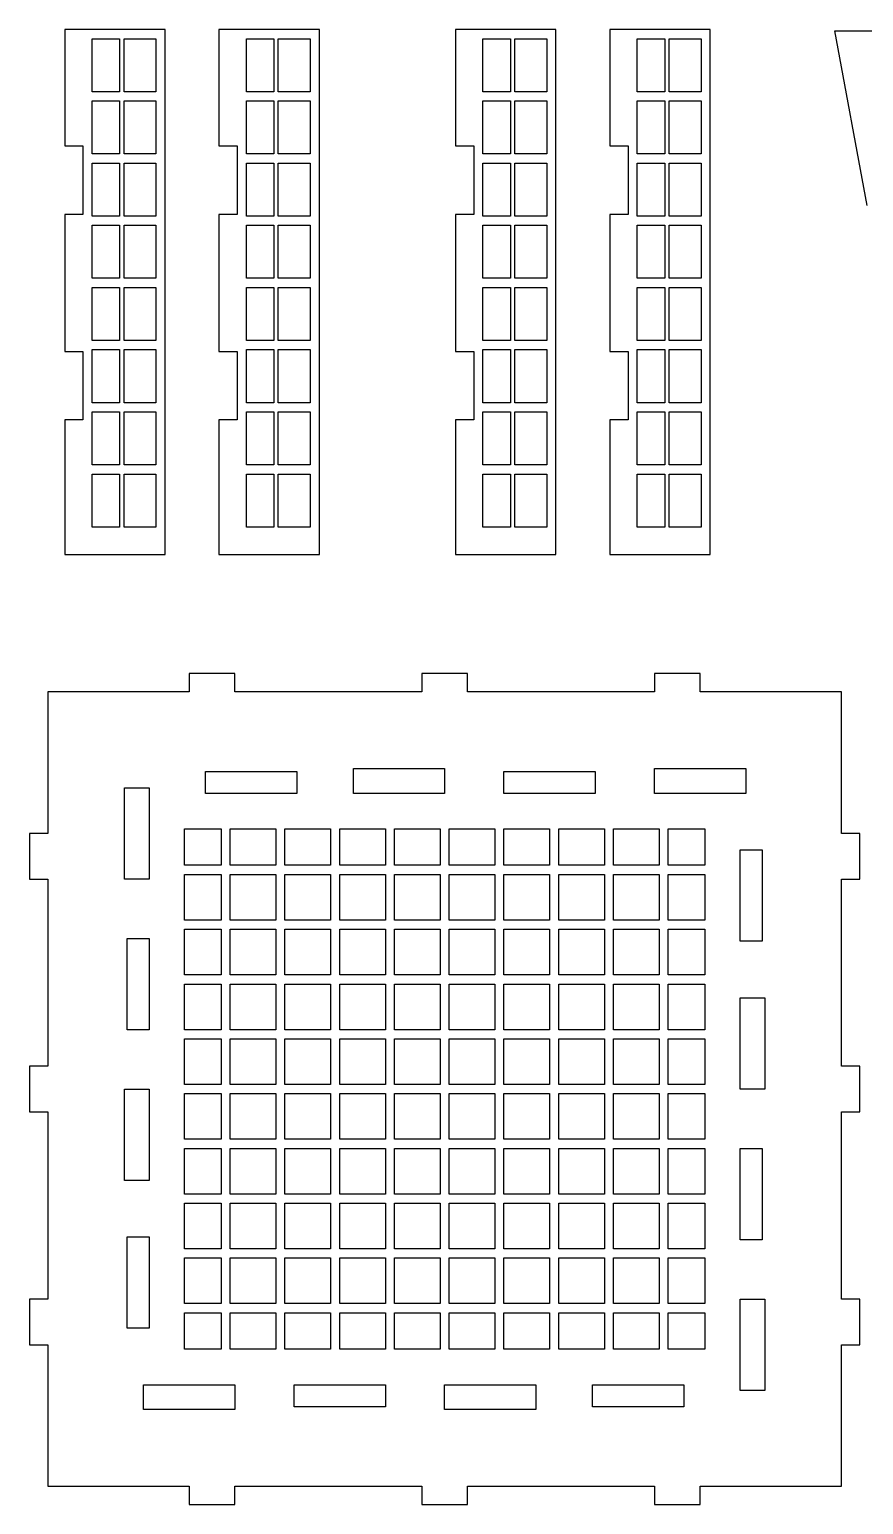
# Model space of a CAD drawing. Extents: x -20.3 to 20.3, y -19.2 to 19.2.
# Drawn here: x -20.29 to -10.16, y -19.24 to -1.33 of the extents above; entities that cross this region are included whole.
import ezdxf

# ---------------------------------------------------------------- set-up
doc = ezdxf.new("R2010")
doc.units = 0
doc.header["$MEASUREMENT"] = 0
doc.layers.get('0').update_dxf_attribs({"linetype": 'CONTINUOUS'})

msp = doc.modelspace()

# ---------------------------------------------------------------- linework, layer by layer
for p, q in [((-18.642, -1.333), (-19.862, -1.333)), ((-19.862, -1.333), (-19.862, -2.746)), ((-18.642, -7.708), (-18.642, -1.333)), ((-16.767, -1.333), (-17.987, -1.333)), ((-17.987, -1.333), (-17.987, -2.746)), ((-16.767, -7.708), (-16.767, -1.333)), ((-13.892, -1.333), (-15.112, -1.333)), ((-15.112, -1.333), (-15.112, -2.746)), ((-13.892, -7.708), (-13.892, -1.333)), ((-12.017, -1.333), (-13.237, -1.333)), ((-13.237, -1.333), (-13.237, -2.746)), ((-12.017, -7.708), (-12.017, -1.333)), ((-10.111, -3.469), (-10.503, -1.35)), ((-10.503, -1.35), (-8.515, -1.35)), ((-19.529, -1.444), (-19.196, -1.444)), ((-19.529, -2.088), (-19.529, -1.444)), ((-19.196, -1.444), (-19.196, -2.088)), ((-19.141, -1.444), (-18.753, -1.444)), ((-19.141, -2.088), (-19.141, -1.444)), ((-18.753, -1.444), (-18.753, -2.088)), ((-17.654, -1.444), (-17.321, -1.444)), ((-17.654, -2.088), (-17.654, -1.444)), ((-17.321, -1.444), (-17.321, -2.088)), ((-17.266, -1.444), (-16.878, -1.444)), ((-17.266, -2.088), (-17.266, -1.444)), ((-16.878, -1.444), (-16.878, -2.088)), ((-14.779, -1.444), (-14.446, -1.444)), ((-14.779, -2.088), (-14.779, -1.444)), ((-14.446, -1.444), (-14.446, -2.088)), ((-14.391, -1.444), (-14.003, -1.444)), ((-14.391, -2.088), (-14.391, -1.444)), ((-14.003, -1.444), (-14.003, -2.088)), ((-12.904, -1.444), (-12.571, -1.444)), ((-12.904, -2.088), (-12.904, -1.444)), ((-12.571, -1.444), (-12.571, -2.088)), ((-12.516, -1.444), (-12.128, -1.444)), ((-12.516, -2.088), (-12.516, -1.444)), ((-12.128, -1.444), (-12.128, -2.088)), ((-19.196, -2.088), (-19.529, -2.088)), ((-18.753, -2.088), (-19.141, -2.088)), ((-17.321, -2.088), (-17.654, -2.088)), ((-16.878, -2.088), (-17.266, -2.088)), ((-14.446, -2.088), (-14.779, -2.088)), ((-14.003, -2.088), (-14.391, -2.088)), ((-12.571, -2.088), (-12.904, -2.088)), ((-12.128, -2.088), (-12.516, -2.088)), ((-19.529, -2.843), (-19.529, -2.199)), ((-19.529, -2.199), (-19.196, -2.199)), ((-19.196, -2.199), (-19.196, -2.843)), ((-19.141, -2.199), (-18.753, -2.199)), ((-19.141, -2.843), (-19.141, -2.199)), ((-18.753, -2.199), (-18.753, -2.843)), ((-17.654, -2.843), (-17.654, -2.199)), ((-17.654, -2.199), (-17.321, -2.199)), ((-17.321, -2.199), (-17.321, -2.843)), ((-17.266, -2.199), (-16.878, -2.199)), ((-17.266, -2.843), (-17.266, -2.199)), ((-16.878, -2.199), (-16.878, -2.843)), ((-14.779, -2.843), (-14.779, -2.199)), ((-14.779, -2.199), (-14.446, -2.199)), ((-14.446, -2.199), (-14.446, -2.843)), ((-14.391, -2.199), (-14.003, -2.199)), ((-14.391, -2.843), (-14.391, -2.199)), ((-14.003, -2.199), (-14.003, -2.843)), ((-12.904, -2.843), (-12.904, -2.199)), ((-12.904, -2.199), (-12.571, -2.199)), ((-12.571, -2.199), (-12.571, -2.843)), ((-12.516, -2.199), (-12.128, -2.199)), ((-12.516, -2.843), (-12.516, -2.199)), ((-12.128, -2.199), (-12.128, -2.843)), ((-19.862, -2.746), (-19.64, -2.746)), ((-19.64, -2.746), (-19.64, -3.578)), ((-19.196, -2.843), (-19.529, -2.843)), ((-18.753, -2.843), (-19.141, -2.843)), ((-17.987, -2.746), (-17.765, -2.746)), ((-17.765, -2.746), (-17.765, -3.578)), ((-17.321, -2.843), (-17.654, -2.843)), ((-16.878, -2.843), (-17.266, -2.843)), ((-15.112, -2.746), (-14.89, -2.746)), ((-14.89, -2.746), (-14.89, -3.578)), ((-14.446, -2.843), (-14.779, -2.843)), ((-14.003, -2.843), (-14.391, -2.843)), ((-13.237, -2.746), (-13.015, -2.746)), ((-13.015, -2.746), (-13.015, -3.578)), ((-12.571, -2.843), (-12.904, -2.843)), ((-12.128, -2.843), (-12.516, -2.843)), ((-19.529, -3.599), (-19.529, -2.954)), ((-19.529, -2.954), (-19.196, -2.954)), ((-19.196, -2.954), (-19.196, -3.599)), ((-19.141, -3.599), (-19.141, -2.954)), ((-19.141, -2.954), (-18.753, -2.954)), ((-18.753, -2.954), (-18.753, -3.599)), ((-17.654, -3.599), (-17.654, -2.954)), ((-17.654, -2.954), (-17.321, -2.954)), ((-17.321, -2.954), (-17.321, -3.599)), ((-17.266, -3.599), (-17.266, -2.954)), ((-17.266, -2.954), (-16.878, -2.954)), ((-16.878, -2.954), (-16.878, -3.599)), ((-14.779, -3.599), (-14.779, -2.954)), ((-14.779, -2.954), (-14.446, -2.954)), ((-14.446, -2.954), (-14.446, -3.599)), ((-14.391, -3.599), (-14.391, -2.954)), ((-14.391, -2.954), (-14.003, -2.954)), ((-14.003, -2.954), (-14.003, -3.599)), ((-12.904, -3.599), (-12.904, -2.954)), ((-12.904, -2.954), (-12.571, -2.954)), ((-12.571, -2.954), (-12.571, -3.599)), ((-12.516, -3.599), (-12.516, -2.954)), ((-12.516, -2.954), (-12.128, -2.954)), ((-12.128, -2.954), (-12.128, -3.599)), ((-19.64, -3.578), (-19.862, -3.578)), ((-19.862, -3.578), (-19.862, -5.241)), ((-17.765, -3.578), (-17.987, -3.578)), ((-17.987, -3.578), (-17.987, -5.241)), ((-14.89, -3.578), (-15.112, -3.578)), ((-15.112, -3.578), (-15.112, -5.241)), ((-13.015, -3.578), (-13.237, -3.578)), ((-13.237, -3.578), (-13.237, -5.241)), ((-19.196, -3.599), (-19.529, -3.599)), ((-19.529, -4.354), (-19.529, -3.71)), ((-19.529, -3.71), (-19.196, -3.71)), ((-19.196, -3.71), (-19.196, -4.354)), ((-18.753, -3.599), (-19.141, -3.599)), ((-19.141, -4.354), (-19.141, -3.71)), ((-19.141, -3.71), (-18.753, -3.71)), ((-18.753, -3.71), (-18.753, -4.354)), ((-17.321, -3.599), (-17.654, -3.599)), ((-17.654, -4.354), (-17.654, -3.71)), ((-17.654, -3.71), (-17.321, -3.71)), ((-17.321, -3.71), (-17.321, -4.354)), ((-16.878, -3.599), (-17.266, -3.599)), ((-17.266, -4.354), (-17.266, -3.71)), ((-17.266, -3.71), (-16.878, -3.71)), ((-16.878, -3.71), (-16.878, -4.354)), ((-14.446, -3.599), (-14.779, -3.599)), ((-14.779, -4.354), (-14.779, -3.71)), ((-14.779, -3.71), (-14.446, -3.71)), ((-14.446, -3.71), (-14.446, -4.354)), ((-14.003, -3.599), (-14.391, -3.599)), ((-14.391, -4.354), (-14.391, -3.71)), ((-14.391, -3.71), (-14.003, -3.71)), ((-14.003, -3.71), (-14.003, -4.354)), ((-12.571, -3.599), (-12.904, -3.599)), ((-12.904, -4.354), (-12.904, -3.71)), ((-12.904, -3.71), (-12.571, -3.71)), ((-12.571, -3.71), (-12.571, -4.354)), ((-12.128, -3.599), (-12.516, -3.599)), ((-12.516, -4.354), (-12.516, -3.71)), ((-12.516, -3.71), (-12.128, -3.71)), ((-12.128, -3.71), (-12.128, -4.354)), ((-19.196, -4.354), (-19.529, -4.354)), ((-19.529, -5.109), (-19.529, -4.465)), ((-19.529, -4.465), (-19.196, -4.465)), ((-19.196, -4.465), (-19.196, -5.109)), ((-18.753, -4.354), (-19.141, -4.354)), ((-19.141, -4.465), (-18.753, -4.465)), ((-19.141, -5.109), (-19.141, -4.465)), ((-18.753, -4.465), (-18.753, -5.109)), ((-17.321, -4.354), (-17.654, -4.354)), ((-17.654, -5.109), (-17.654, -4.465)), ((-17.654, -4.465), (-17.321, -4.465)), ((-17.321, -4.465), (-17.321, -5.109)), ((-16.878, -4.354), (-17.266, -4.354)), ((-17.266, -4.465), (-16.878, -4.465)), ((-17.266, -5.109), (-17.266, -4.465)), ((-16.878, -4.465), (-16.878, -5.109)), ((-14.446, -4.354), (-14.779, -4.354)), ((-14.779, -5.109), (-14.779, -4.465)), ((-14.779, -4.465), (-14.446, -4.465)), ((-14.446, -4.465), (-14.446, -5.109)), ((-14.003, -4.354), (-14.391, -4.354)), ((-14.391, -4.465), (-14.003, -4.465)), ((-14.391, -5.109), (-14.391, -4.465)), ((-14.003, -4.465), (-14.003, -5.109)), ((-12.571, -4.354), (-12.904, -4.354)), ((-12.904, -5.109), (-12.904, -4.465)), ((-12.904, -4.465), (-12.571, -4.465)), ((-12.571, -4.465), (-12.571, -5.109)), ((-12.128, -4.354), (-12.516, -4.354)), ((-12.516, -4.465), (-12.128, -4.465)), ((-12.516, -5.109), (-12.516, -4.465)), ((-12.128, -4.465), (-12.128, -5.109)), ((-19.196, -5.109), (-19.529, -5.109)), ((-18.753, -5.109), (-19.141, -5.109)), ((-17.321, -5.109), (-17.654, -5.109)), ((-16.878, -5.109), (-17.266, -5.109)), ((-14.446, -5.109), (-14.779, -5.109)), ((-14.003, -5.109), (-14.391, -5.109)), ((-12.571, -5.109), (-12.904, -5.109)), ((-12.128, -5.109), (-12.516, -5.109)), ((-19.862, -5.241), (-19.64, -5.241)), ((-19.64, -5.241), (-19.64, -6.073)), ((-19.529, -5.865), (-19.529, -5.22)), ((-19.529, -5.22), (-19.196, -5.22)), ((-19.196, -5.22), (-19.196, -5.865)), ((-19.141, -5.865), (-19.141, -5.22)), ((-19.141, -5.22), (-18.753, -5.22)), ((-18.753, -5.22), (-18.753, -5.865)), ((-17.987, -5.241), (-17.765, -5.241)), ((-17.765, -5.241), (-17.765, -6.073)), ((-17.654, -5.865), (-17.654, -5.22)), ((-17.654, -5.22), (-17.321, -5.22)), ((-17.321, -5.22), (-17.321, -5.865)), ((-17.266, -5.865), (-17.266, -5.22)), ((-17.266, -5.22), (-16.878, -5.22)), ((-16.878, -5.22), (-16.878, -5.865)), ((-15.112, -5.241), (-14.89, -5.241)), ((-14.89, -5.241), (-14.89, -6.073)), ((-14.779, -5.865), (-14.779, -5.22)), ((-14.779, -5.22), (-14.446, -5.22)), ((-14.446, -5.22), (-14.446, -5.865)), ((-14.391, -5.865), (-14.391, -5.22)), ((-14.391, -5.22), (-14.003, -5.22)), ((-14.003, -5.22), (-14.003, -5.865)), ((-13.237, -5.241), (-13.015, -5.241)), ((-13.015, -5.241), (-13.015, -6.073)), ((-12.904, -5.865), (-12.904, -5.22)), ((-12.904, -5.22), (-12.571, -5.22)), ((-12.571, -5.22), (-12.571, -5.865)), ((-12.516, -5.865), (-12.516, -5.22)), ((-12.516, -5.22), (-12.128, -5.22)), ((-12.128, -5.22), (-12.128, -5.865)), ((-19.196, -5.865), (-19.529, -5.865)), ((-18.753, -5.865), (-19.141, -5.865)), ((-17.321, -5.865), (-17.654, -5.865)), ((-16.878, -5.865), (-17.266, -5.865)), ((-14.446, -5.865), (-14.779, -5.865)), ((-14.003, -5.865), (-14.391, -5.865)), ((-12.571, -5.865), (-12.904, -5.865)), ((-12.128, -5.865), (-12.516, -5.865)), ((-19.64, -6.073), (-19.862, -6.073)), ((-19.862, -6.073), (-19.862, -7.708)), ((-19.529, -6.62), (-19.529, -5.976)), ((-19.529, -5.976), (-19.196, -5.976)), ((-19.196, -5.976), (-19.196, -6.62)), ((-19.141, -5.976), (-18.753, -5.976)), ((-19.141, -6.62), (-19.141, -5.976)), ((-18.753, -5.976), (-18.753, -6.62)), ((-17.765, -6.073), (-17.987, -6.073)), ((-17.987, -6.073), (-17.987, -7.708)), ((-17.654, -6.62), (-17.654, -5.976)), ((-17.654, -5.976), (-17.321, -5.976)), ((-17.321, -5.976), (-17.321, -6.62)), ((-17.266, -5.976), (-16.878, -5.976)), ((-17.266, -6.62), (-17.266, -5.976)), ((-16.878, -5.976), (-16.878, -6.62)), ((-14.89, -6.073), (-15.112, -6.073)), ((-15.112, -6.073), (-15.112, -7.708)), ((-14.779, -6.62), (-14.779, -5.976)), ((-14.779, -5.976), (-14.446, -5.976)), ((-14.446, -5.976), (-14.446, -6.62)), ((-14.391, -5.976), (-14.003, -5.976)), ((-14.391, -6.62), (-14.391, -5.976)), ((-14.003, -5.976), (-14.003, -6.62)), ((-13.015, -6.073), (-13.237, -6.073)), ((-13.237, -6.073), (-13.237, -7.708)), ((-12.904, -6.62), (-12.904, -5.976)), ((-12.904, -5.976), (-12.571, -5.976)), ((-12.571, -5.976), (-12.571, -6.62)), ((-12.516, -5.976), (-12.128, -5.976)), ((-12.516, -6.62), (-12.516, -5.976)), ((-12.128, -5.976), (-12.128, -6.62)), ((-19.196, -6.62), (-19.529, -6.62)), ((-18.753, -6.62), (-19.141, -6.62)), ((-17.321, -6.62), (-17.654, -6.62)), ((-16.878, -6.62), (-17.266, -6.62)), ((-14.446, -6.62), (-14.779, -6.62)), ((-14.003, -6.62), (-14.391, -6.62)), ((-12.571, -6.62), (-12.904, -6.62)), ((-12.128, -6.62), (-12.516, -6.62)), ((-19.529, -7.376), (-19.529, -6.731)), ((-19.529, -6.731), (-19.196, -6.731)), ((-19.196, -6.731), (-19.196, -7.376)), ((-19.141, -6.731), (-18.753, -6.731)), ((-19.141, -7.376), (-19.141, -6.731)), ((-18.753, -6.731), (-18.753, -7.376)), ((-17.654, -7.376), (-17.654, -6.731)), ((-17.654, -6.731), (-17.321, -6.731)), ((-17.321, -6.731), (-17.321, -7.376)), ((-17.266, -6.731), (-16.878, -6.731)), ((-17.266, -7.376), (-17.266, -6.731)), ((-16.878, -6.731), (-16.878, -7.376)), ((-14.779, -7.376), (-14.779, -6.731)), ((-14.779, -6.731), (-14.446, -6.731)), ((-14.446, -6.731), (-14.446, -7.376)), ((-14.391, -6.731), (-14.003, -6.731)), ((-14.391, -7.376), (-14.391, -6.731)), ((-14.003, -6.731), (-14.003, -7.376)), ((-12.904, -7.376), (-12.904, -6.731)), ((-12.904, -6.731), (-12.571, -6.731)), ((-12.571, -6.731), (-12.571, -7.376)), ((-12.516, -6.731), (-12.128, -6.731)), ((-12.516, -7.376), (-12.516, -6.731)), ((-12.128, -6.731), (-12.128, -7.376)), ((-19.196, -7.376), (-19.529, -7.376)), ((-18.753, -7.376), (-19.141, -7.376)), ((-17.321, -7.376), (-17.654, -7.376)), ((-16.878, -7.376), (-17.266, -7.376)), ((-14.446, -7.376), (-14.779, -7.376)), ((-14.003, -7.376), (-14.391, -7.376)), ((-12.571, -7.376), (-12.904, -7.376)), ((-12.128, -7.376), (-12.516, -7.376)), ((-19.862, -7.708), (-18.642, -7.708)), ((-17.987, -7.708), (-16.767, -7.708)), ((-15.112, -7.708), (-13.892, -7.708)), ((-13.237, -7.708), (-12.017, -7.708)), ((-17.795, -9.154), (-18.349, -9.154)), ((-18.349, -9.154), (-18.349, -9.375)), ((-17.795, -9.375), (-17.795, -9.154)), ((-14.967, -9.154), (-15.522, -9.154)), ((-15.522, -9.154), (-15.522, -9.375)), ((-14.967, -9.375), (-14.967, -9.154)), ((-12.14, -9.154), (-12.694, -9.154)), ((-12.694, -9.154), (-12.694, -9.375)), ((-12.14, -9.375), (-12.14, -9.154)), ((-18.349, -9.375), (-20.068, -9.375)), ((-20.068, -9.375), (-20.068, -11.094)), ((-15.522, -9.375), (-17.795, -9.375)), ((-12.694, -9.375), (-14.967, -9.375)), ((-10.421, -9.375), (-12.14, -9.375)), ((-10.421, -11.094), (-10.421, -9.375)), ((-18.15, -10.608), (-18.15, -10.342)), ((-18.15, -10.342), (-17.041, -10.342)), ((-17.041, -10.342), (-17.041, -10.608)), ((-16.353, -10.608), (-16.353, -10.308)), ((-16.353, -10.308), (-15.245, -10.308)), ((-15.245, -10.308), (-15.245, -10.608)), ((-14.524, -10.608), (-14.524, -10.342)), ((-14.524, -10.342), (-13.415, -10.342)), ((-13.415, -10.342), (-13.415, -10.608)), ((-12.694, -10.608), (-12.694, -10.308)), ((-12.694, -10.308), (-11.585, -10.308)), ((-11.585, -10.308), (-11.585, -10.608)), ((-19.135, -11.649), (-19.135, -10.54)), ((-19.135, -10.54), (-18.836, -10.54)), ((-18.836, -10.54), (-18.836, -11.649)), ((-17.041, -10.608), (-18.15, -10.608)), ((-15.245, -10.608), (-16.353, -10.608)), ((-13.415, -10.608), (-14.524, -10.608)), ((-11.585, -10.608), (-12.694, -10.608)), ((-20.29, -11.094), (-20.29, -11.649)), ((-20.068, -11.094), (-20.29, -11.094)), ((-18.405, -11.482), (-18.405, -11.039)), ((-18.405, -11.039), (-17.961, -11.039)), ((-17.961, -11.039), (-17.961, -11.482)), ((-17.85, -11.482), (-17.85, -11.039)), ((-17.85, -11.039), (-17.296, -11.039)), ((-17.296, -11.039), (-17.296, -11.482)), ((-17.185, -11.482), (-17.185, -11.039)), ((-17.185, -11.039), (-16.631, -11.039)), ((-16.631, -11.039), (-16.631, -11.482)), ((-16.52, -11.482), (-16.52, -11.039)), ((-16.52, -11.039), (-15.965, -11.039)), ((-15.965, -11.039), (-15.965, -11.482)), ((-15.854, -11.482), (-15.854, -11.039)), ((-15.854, -11.039), (-15.3, -11.039)), ((-15.3, -11.039), (-15.3, -11.482)), ((-15.189, -11.482), (-15.189, -11.039)), ((-15.189, -11.039), (-14.635, -11.039)), ((-14.635, -11.039), (-14.635, -11.482)), ((-14.524, -11.482), (-14.524, -11.039)), ((-14.524, -11.039), (-13.969, -11.039)), ((-13.969, -11.039), (-13.969, -11.482)), ((-13.859, -11.482), (-13.859, -11.039)), ((-13.859, -11.039), (-13.304, -11.039)), ((-13.304, -11.039), (-13.304, -11.482)), ((-13.193, -11.482), (-13.193, -11.039)), ((-13.193, -11.039), (-12.639, -11.039)), ((-12.639, -11.039), (-12.639, -11.482)), ((-12.528, -11.482), (-12.528, -11.039)), ((-12.528, -11.039), (-12.084, -11.039)), ((-12.084, -11.039), (-12.084, -11.482)), ((-10.199, -11.094), (-10.421, -11.094)), ((-10.199, -11.649), (-10.199, -11.094)), ((-11.653, -12.403), (-11.653, -11.294)), ((-11.653, -11.294), (-11.387, -11.294)), ((-11.387, -11.294), (-11.387, -12.403)), ((-17.961, -11.482), (-18.405, -11.482)), ((-18.405, -12.147), (-18.405, -11.593)), ((-18.405, -11.593), (-17.961, -11.593)), ((-17.961, -11.593), (-17.961, -12.147)), ((-17.296, -11.482), (-17.85, -11.482)), ((-17.85, -12.147), (-17.85, -11.593)), ((-17.85, -11.593), (-17.296, -11.593)), ((-17.296, -11.593), (-17.296, -12.147)), ((-16.631, -11.482), (-17.185, -11.482)), ((-17.185, -12.147), (-17.185, -11.593)), ((-17.185, -11.593), (-16.631, -11.593)), ((-16.631, -11.593), (-16.631, -12.147)), ((-15.965, -11.482), (-16.52, -11.482)), ((-16.52, -11.593), (-15.965, -11.593)), ((-16.52, -12.147), (-16.52, -11.593)), ((-15.965, -11.593), (-15.965, -12.147)), ((-15.3, -11.482), (-15.854, -11.482)), ((-15.854, -12.147), (-15.854, -11.593)), ((-15.854, -11.593), (-15.3, -11.593)), ((-15.3, -11.593), (-15.3, -12.147)), ((-14.635, -11.482), (-15.189, -11.482)), ((-15.189, -12.147), (-15.189, -11.593)), ((-15.189, -11.593), (-14.635, -11.593)), ((-14.635, -11.593), (-14.635, -12.147)), ((-13.969, -11.482), (-14.524, -11.482)), ((-14.524, -11.593), (-13.969, -11.593)), ((-14.524, -12.147), (-14.524, -11.593)), ((-13.969, -11.593), (-13.969, -12.147)), ((-13.304, -11.482), (-13.859, -11.482)), ((-13.859, -12.147), (-13.859, -11.593)), ((-13.859, -11.593), (-13.304, -11.593)), ((-13.304, -11.593), (-13.304, -12.147)), ((-12.639, -11.482), (-13.193, -11.482)), ((-13.193, -11.593), (-12.639, -11.593)), ((-13.193, -12.147), (-13.193, -11.593)), ((-12.639, -11.593), (-12.639, -12.147)), ((-12.084, -11.482), (-12.528, -11.482)), ((-12.528, -11.593), (-12.084, -11.593)), ((-12.528, -12.147), (-12.528, -11.593)), ((-12.084, -11.593), (-12.084, -12.147)), ((-20.29, -11.649), (-20.068, -11.649)), ((-20.068, -11.649), (-20.068, -13.922)), ((-18.836, -11.649), (-19.135, -11.649)), ((-10.421, -13.922), (-10.421, -11.649)), ((-10.421, -11.649), (-10.199, -11.649)), ((-17.961, -12.147), (-18.405, -12.147)), ((-17.296, -12.147), (-17.85, -12.147)), ((-16.631, -12.147), (-17.185, -12.147)), ((-15.965, -12.147), (-16.52, -12.147)), ((-15.3, -12.147), (-15.854, -12.147)), ((-14.635, -12.147), (-15.189, -12.147)), ((-13.969, -12.147), (-14.524, -12.147)), ((-13.304, -12.147), (-13.859, -12.147)), ((-12.639, -12.147), (-13.193, -12.147)), ((-12.084, -12.147), (-12.528, -12.147)), ((-18.405, -12.813), (-18.405, -12.258)), ((-18.405, -12.258), (-17.961, -12.258)), ((-17.961, -12.258), (-17.961, -12.813)), ((-17.85, -12.813), (-17.85, -12.258)), ((-17.85, -12.258), (-17.296, -12.258)), ((-17.296, -12.258), (-17.296, -12.813)), ((-17.185, -12.813), (-17.185, -12.258)), ((-17.185, -12.258), (-16.631, -12.258)), ((-16.631, -12.258), (-16.631, -12.813)), ((-16.52, -12.813), (-16.52, -12.258)), ((-16.52, -12.258), (-15.965, -12.258)), ((-15.965, -12.258), (-15.965, -12.813)), ((-15.854, -12.813), (-15.854, -12.258)), ((-15.854, -12.258), (-15.3, -12.258)), ((-15.3, -12.258), (-15.3, -12.813)), ((-15.189, -12.813), (-15.189, -12.258)), ((-15.189, -12.258), (-14.635, -12.258)), ((-14.635, -12.258), (-14.635, -12.813)), ((-14.524, -12.813), (-14.524, -12.258)), ((-14.524, -12.258), (-13.969, -12.258)), ((-13.969, -12.258), (-13.969, -12.813)), ((-13.859, -12.813), (-13.859, -12.258)), ((-13.859, -12.258), (-13.304, -12.258)), ((-13.304, -12.258), (-13.304, -12.813)), ((-13.193, -12.813), (-13.193, -12.258)), ((-13.193, -12.258), (-12.639, -12.258)), ((-12.639, -12.258), (-12.639, -12.813)), ((-12.528, -12.813), (-12.528, -12.258)), ((-12.528, -12.258), (-12.084, -12.258)), ((-12.084, -12.258), (-12.084, -12.813)), ((-19.102, -13.478), (-19.102, -12.369)), ((-19.102, -12.369), (-18.836, -12.369)), ((-18.836, -12.369), (-18.836, -13.478)), ((-11.387, -12.403), (-11.653, -12.403)), ((-17.961, -12.813), (-18.405, -12.813)), ((-17.296, -12.813), (-17.85, -12.813)), ((-16.631, -12.813), (-17.185, -12.813)), ((-15.965, -12.813), (-16.52, -12.813)), ((-15.3, -12.813), (-15.854, -12.813)), ((-14.635, -12.813), (-15.189, -12.813)), ((-13.969, -12.813), (-14.524, -12.813)), ((-13.304, -12.813), (-13.859, -12.813)), ((-12.639, -12.813), (-13.193, -12.813)), ((-12.084, -12.813), (-12.528, -12.813)), ((-18.405, -13.478), (-18.405, -12.924)), ((-18.405, -12.924), (-17.961, -12.924)), ((-17.961, -12.924), (-17.961, -13.478)), ((-17.85, -13.478), (-17.85, -12.924)), ((-17.85, -12.924), (-17.296, -12.924)), ((-17.296, -12.924), (-17.296, -13.478)), ((-17.185, -13.478), (-17.185, -12.924)), ((-17.185, -12.924), (-16.631, -12.924)), ((-16.631, -12.924), (-16.631, -13.478)), ((-16.52, -12.924), (-15.965, -12.924)), ((-16.52, -13.478), (-16.52, -12.924)), ((-15.965, -12.924), (-15.965, -13.478)), ((-15.854, -12.924), (-15.3, -12.924)), ((-15.854, -13.478), (-15.854, -12.924)), ((-15.3, -12.924), (-15.3, -13.478)), ((-15.189, -13.478), (-15.189, -12.924)), ((-15.189, -12.924), (-14.635, -12.924)), ((-14.635, -12.924), (-14.635, -13.478)), ((-14.524, -12.924), (-13.969, -12.924)), ((-14.524, -13.478), (-14.524, -12.924)), ((-13.969, -12.924), (-13.969, -13.478)), ((-13.859, -12.924), (-13.304, -12.924)), ((-13.859, -13.478), (-13.859, -12.924)), ((-13.304, -12.924), (-13.304, -13.478)), ((-13.193, -12.924), (-12.639, -12.924)), ((-13.193, -13.478), (-13.193, -12.924)), ((-12.639, -12.924), (-12.639, -13.478)), ((-12.528, -12.924), (-12.084, -12.924)), ((-12.528, -13.478), (-12.528, -12.924)), ((-12.084, -12.924), (-12.084, -13.478)), ((-11.653, -14.199), (-11.653, -13.09)), ((-11.653, -13.09), (-11.354, -13.09)), ((-11.354, -13.09), (-11.354, -14.199)), ((-18.836, -13.478), (-19.102, -13.478)), ((-17.961, -13.478), (-18.405, -13.478)), ((-18.405, -14.143), (-18.405, -13.589)), ((-18.405, -13.589), (-17.961, -13.589)), ((-17.961, -13.589), (-17.961, -14.143)), ((-17.296, -13.478), (-17.85, -13.478)), ((-17.85, -14.143), (-17.85, -13.589)), ((-17.85, -13.589), (-17.296, -13.589)), ((-17.296, -13.589), (-17.296, -14.143)), ((-16.631, -13.478), (-17.185, -13.478)), ((-17.185, -14.143), (-17.185, -13.589)), ((-17.185, -13.589), (-16.631, -13.589)), ((-16.631, -13.589), (-16.631, -14.143)), ((-15.965, -13.478), (-16.52, -13.478)), ((-16.52, -14.143), (-16.52, -13.589)), ((-16.52, -13.589), (-15.965, -13.589)), ((-15.965, -13.589), (-15.965, -14.143)), ((-15.3, -13.478), (-15.854, -13.478)), ((-15.854, -14.143), (-15.854, -13.589)), ((-15.854, -13.589), (-15.3, -13.589)), ((-15.3, -13.589), (-15.3, -14.143)), ((-14.635, -13.478), (-15.189, -13.478)), ((-15.189, -14.143), (-15.189, -13.589)), ((-15.189, -13.589), (-14.635, -13.589)), ((-14.635, -13.589), (-14.635, -14.143)), ((-13.969, -13.478), (-14.524, -13.478)), ((-14.524, -13.589), (-13.969, -13.589)), ((-14.524, -14.143), (-14.524, -13.589)), ((-13.969, -13.589), (-13.969, -14.143)), ((-13.304, -13.478), (-13.859, -13.478)), ((-13.859, -14.143), (-13.859, -13.589)), ((-13.859, -13.589), (-13.304, -13.589)), ((-13.304, -13.589), (-13.304, -14.143)), ((-12.639, -13.478), (-13.193, -13.478)), ((-13.193, -14.143), (-13.193, -13.589)), ((-13.193, -13.589), (-12.639, -13.589)), ((-12.639, -13.589), (-12.639, -14.143)), ((-12.084, -13.478), (-12.528, -13.478)), ((-12.528, -14.143), (-12.528, -13.589)), ((-12.528, -13.589), (-12.084, -13.589)), ((-12.084, -13.589), (-12.084, -14.143)), ((-20.068, -13.922), (-20.29, -13.922)), ((-20.29, -13.922), (-20.29, -14.476)), ((-10.199, -13.922), (-10.421, -13.922)), ((-10.199, -14.476), (-10.199, -13.922)), ((-17.961, -14.143), (-18.405, -14.143)), ((-17.296, -14.143), (-17.85, -14.143)), ((-16.631, -14.143), (-17.185, -14.143)), ((-15.965, -14.143), (-16.52, -14.143)), ((-15.3, -14.143), (-15.854, -14.143)), ((-14.635, -14.143), (-15.189, -14.143)), ((-13.969, -14.143), (-14.524, -14.143)), ((-13.304, -14.143), (-13.859, -14.143)), ((-12.639, -14.143), (-13.193, -14.143)), ((-12.084, -14.143), (-12.528, -14.143)), ((-19.135, -15.308), (-19.135, -14.199)), ((-19.135, -14.199), (-18.836, -14.199)), ((-18.836, -14.199), (-18.836, -15.308)), ((-18.405, -14.809), (-18.405, -14.254)), ((-18.405, -14.254), (-17.961, -14.254)), ((-17.961, -14.254), (-17.961, -14.809)), ((-17.85, -14.809), (-17.85, -14.254)), ((-17.85, -14.254), (-17.296, -14.254)), ((-17.296, -14.254), (-17.296, -14.809)), ((-17.185, -14.809), (-17.185, -14.254)), ((-17.185, -14.254), (-16.631, -14.254)), ((-16.631, -14.254), (-16.631, -14.809)), ((-16.52, -14.809), (-16.52, -14.254)), ((-16.52, -14.254), (-15.965, -14.254)), ((-15.965, -14.254), (-15.965, -14.809)), ((-15.854, -14.254), (-15.3, -14.254)), ((-15.854, -14.809), (-15.854, -14.254)), ((-15.3, -14.254), (-15.3, -14.809)), ((-15.189, -14.809), (-15.189, -14.254)), ((-15.189, -14.254), (-14.635, -14.254)), ((-14.635, -14.254), (-14.635, -14.809)), ((-14.524, -14.254), (-13.969, -14.254)), ((-14.524, -14.809), (-14.524, -14.254)), ((-13.969, -14.254), (-13.969, -14.809)), ((-13.859, -14.254), (-13.304, -14.254)), ((-13.859, -14.809), (-13.859, -14.254)), ((-13.304, -14.254), (-13.304, -14.809)), ((-13.193, -14.254), (-12.639, -14.254)), ((-13.193, -14.809), (-13.193, -14.254)), ((-12.639, -14.254), (-12.639, -14.809)), ((-12.528, -14.254), (-12.084, -14.254)), ((-12.528, -14.809), (-12.528, -14.254)), ((-12.084, -14.254), (-12.084, -14.809)), ((-11.354, -14.199), (-11.653, -14.199)), ((-20.29, -14.476), (-20.068, -14.476)), ((-20.068, -14.476), (-20.068, -16.749)), ((-10.421, -16.749), (-10.421, -14.476)), ((-10.421, -14.476), (-10.199, -14.476)), ((-17.961, -14.809), (-18.405, -14.809)), ((-17.296, -14.809), (-17.85, -14.809)), ((-16.631, -14.809), (-17.185, -14.809)), ((-15.965, -14.809), (-16.52, -14.809)), ((-15.3, -14.809), (-15.854, -14.809)), ((-14.635, -14.809), (-15.189, -14.809)), ((-13.969, -14.809), (-14.524, -14.809)), ((-13.304, -14.809), (-13.859, -14.809)), ((-12.639, -14.809), (-13.193, -14.809)), ((-12.084, -14.809), (-12.528, -14.809)), ((-18.405, -15.474), (-18.405, -14.919)), ((-18.405, -14.919), (-17.961, -14.919)), ((-17.961, -14.919), (-17.961, -15.474)), ((-17.85, -15.474), (-17.85, -14.919)), ((-17.85, -14.919), (-17.296, -14.919)), ((-17.296, -14.919), (-17.296, -15.474)), ((-17.185, -14.919), (-16.631, -14.919)), ((-17.185, -15.474), (-17.185, -14.919)), ((-16.631, -14.919), (-16.631, -15.474)), ((-16.52, -15.474), (-16.52, -14.919)), ((-16.52, -14.919), (-15.965, -14.919)), ((-15.965, -14.919), (-15.965, -15.474)), ((-15.854, -15.474), (-15.854, -14.919)), ((-15.854, -14.919), (-15.3, -14.919)), ((-15.3, -14.919), (-15.3, -15.474)), ((-15.189, -15.474), (-15.189, -14.919)), ((-15.189, -14.919), (-14.635, -14.919)), ((-14.635, -14.919), (-14.635, -15.474)), ((-14.524, -15.474), (-14.524, -14.919)), ((-14.524, -14.919), (-13.969, -14.919)), ((-13.969, -14.919), (-13.969, -15.474)), ((-13.859, -15.474), (-13.859, -14.919)), ((-13.859, -14.919), (-13.304, -14.919)), ((-13.304, -14.919), (-13.304, -15.474)), ((-13.193, -15.474), (-13.193, -14.919)), ((-13.193, -14.919), (-12.639, -14.919)), ((-12.639, -14.919), (-12.639, -15.474)), ((-12.528, -14.919), (-12.084, -14.919)), ((-12.528, -15.474), (-12.528, -14.919)), ((-12.084, -14.919), (-12.084, -15.474)), ((-11.653, -16.028), (-11.653, -14.919)), ((-11.653, -14.919), (-11.387, -14.919)), ((-11.387, -14.919), (-11.387, -16.028)), ((-18.836, -15.308), (-19.135, -15.308)), ((-17.961, -15.474), (-18.405, -15.474)), ((-17.296, -15.474), (-17.85, -15.474)), ((-16.631, -15.474), (-17.185, -15.474)), ((-15.965, -15.474), (-16.52, -15.474)), ((-15.3, -15.474), (-15.854, -15.474)), ((-14.635, -15.474), (-15.189, -15.474)), ((-13.969, -15.474), (-14.524, -15.474)), ((-13.304, -15.474), (-13.859, -15.474)), ((-12.639, -15.474), (-13.193, -15.474)), ((-12.084, -15.474), (-12.528, -15.474)), ((-18.405, -16.139), (-18.405, -15.585)), ((-18.405, -15.585), (-17.961, -15.585)), ((-17.961, -15.585), (-17.961, -16.139)), ((-17.85, -16.139), (-17.85, -15.585)), ((-17.85, -15.585), (-17.296, -15.585)), ((-17.296, -15.585), (-17.296, -16.139)), ((-17.185, -16.139), (-17.185, -15.585)), ((-17.185, -15.585), (-16.631, -15.585)), ((-16.631, -15.585), (-16.631, -16.139)), ((-16.52, -16.139), (-16.52, -15.585)), ((-16.52, -15.585), (-15.965, -15.585)), ((-15.965, -15.585), (-15.965, -16.139)), ((-15.854, -15.585), (-15.3, -15.585)), ((-15.854, -16.139), (-15.854, -15.585)), ((-15.3, -15.585), (-15.3, -16.139)), ((-15.189, -15.585), (-14.635, -15.585)), ((-15.189, -16.139), (-15.189, -15.585)), ((-14.635, -15.585), (-14.635, -16.139)), ((-14.524, -15.585), (-13.969, -15.585)), ((-14.524, -16.139), (-14.524, -15.585)), ((-13.969, -15.585), (-13.969, -16.139)), ((-13.859, -16.139), (-13.859, -15.585)), ((-13.859, -15.585), (-13.304, -15.585)), ((-13.304, -15.585), (-13.304, -16.139)), ((-13.193, -15.585), (-12.639, -15.585)), ((-13.193, -16.139), (-13.193, -15.585)), ((-12.639, -15.585), (-12.639, -16.139)), ((-12.528, -16.139), (-12.528, -15.585)), ((-12.528, -15.585), (-12.084, -15.585)), ((-12.084, -15.585), (-12.084, -16.139)), ((-19.102, -17.102), (-19.102, -15.994)), ((-19.102, -15.994), (-18.836, -15.994)), ((-18.836, -15.994), (-18.836, -17.102)), ((-11.387, -16.028), (-11.653, -16.028)), ((-17.961, -16.139), (-18.405, -16.139)), ((-18.405, -16.804), (-18.405, -16.25)), ((-18.405, -16.25), (-17.961, -16.25)), ((-17.961, -16.25), (-17.961, -16.804)), ((-17.296, -16.139), (-17.85, -16.139)), ((-17.85, -16.804), (-17.85, -16.25)), ((-17.85, -16.25), (-17.296, -16.25)), ((-17.296, -16.25), (-17.296, -16.804)), ((-16.631, -16.139), (-17.185, -16.139)), ((-17.185, -16.804), (-17.185, -16.25)), ((-17.185, -16.25), (-16.631, -16.25)), ((-16.631, -16.25), (-16.631, -16.804)), ((-15.965, -16.139), (-16.52, -16.139)), ((-16.52, -16.804), (-16.52, -16.25)), ((-16.52, -16.25), (-15.965, -16.25)), ((-15.965, -16.25), (-15.965, -16.804)), ((-15.3, -16.139), (-15.854, -16.139)), ((-15.854, -16.804), (-15.854, -16.25)), ((-15.854, -16.25), (-15.3, -16.25)), ((-15.3, -16.25), (-15.3, -16.804)), ((-14.635, -16.139), (-15.189, -16.139)), ((-15.189, -16.804), (-15.189, -16.25)), ((-15.189, -16.25), (-14.635, -16.25)), ((-14.635, -16.25), (-14.635, -16.804)), ((-13.969, -16.139), (-14.524, -16.139)), ((-14.524, -16.804), (-14.524, -16.25)), ((-14.524, -16.25), (-13.969, -16.25)), ((-13.969, -16.25), (-13.969, -16.804)), ((-13.304, -16.139), (-13.859, -16.139)), ((-13.859, -16.804), (-13.859, -16.25)), ((-13.859, -16.25), (-13.304, -16.25)), ((-13.304, -16.25), (-13.304, -16.804)), ((-12.639, -16.139), (-13.193, -16.139)), ((-13.193, -16.804), (-13.193, -16.25)), ((-13.193, -16.25), (-12.639, -16.25)), ((-12.639, -16.25), (-12.639, -16.804)), ((-12.084, -16.139), (-12.528, -16.139)), ((-12.528, -16.25), (-12.084, -16.25)), ((-12.528, -16.804), (-12.528, -16.25)), ((-12.084, -16.25), (-12.084, -16.804)), ((-20.068, -16.749), (-20.29, -16.749)), ((-20.29, -16.749), (-20.29, -17.303)), ((-17.961, -16.804), (-18.405, -16.804)), ((-17.296, -16.804), (-17.85, -16.804)), ((-16.631, -16.804), (-17.185, -16.804)), ((-15.965, -16.804), (-16.52, -16.804)), ((-15.3, -16.804), (-15.854, -16.804)), ((-14.635, -16.804), (-15.189, -16.804)), ((-13.969, -16.804), (-14.524, -16.804)), ((-13.304, -16.804), (-13.859, -16.804)), ((-12.639, -16.804), (-13.193, -16.804)), ((-12.084, -16.804), (-12.528, -16.804)), ((-11.653, -17.858), (-11.653, -16.749)), ((-11.653, -16.749), (-11.354, -16.749)), ((-11.354, -16.749), (-11.354, -17.858)), ((-10.199, -16.749), (-10.421, -16.749)), ((-10.199, -17.303), (-10.199, -16.749)), ((-18.405, -17.359), (-18.405, -16.915)), ((-18.405, -16.915), (-17.961, -16.915)), ((-17.961, -16.915), (-17.961, -17.359)), ((-17.85, -17.359), (-17.85, -16.915)), ((-17.85, -16.915), (-17.296, -16.915)), ((-17.296, -16.915), (-17.296, -17.359)), ((-17.185, -17.359), (-17.185, -16.915)), ((-17.185, -16.915), (-16.631, -16.915)), ((-16.631, -16.915), (-16.631, -17.359)), ((-16.52, -17.359), (-16.52, -16.915)), ((-16.52, -16.915), (-15.965, -16.915)), ((-15.965, -16.915), (-15.965, -17.359)), ((-15.854, -16.915), (-15.3, -16.915)), ((-15.854, -17.359), (-15.854, -16.915)), ((-15.3, -16.915), (-15.3, -17.359)), ((-15.189, -16.915), (-14.635, -16.915)), ((-15.189, -17.359), (-15.189, -16.915)), ((-14.635, -16.915), (-14.635, -17.359)), ((-14.524, -16.915), (-13.969, -16.915)), ((-14.524, -17.359), (-14.524, -16.915)), ((-13.969, -16.915), (-13.969, -17.359)), ((-13.859, -16.915), (-13.304, -16.915)), ((-13.859, -17.359), (-13.859, -16.915)), ((-13.304, -16.915), (-13.304, -17.359)), ((-13.193, -16.915), (-12.639, -16.915)), ((-13.193, -17.359), (-13.193, -16.915)), ((-12.639, -16.915), (-12.639, -17.359)), ((-12.528, -16.915), (-12.084, -16.915)), ((-12.528, -17.359), (-12.528, -16.915)), ((-12.084, -16.915), (-12.084, -17.359)), ((-18.836, -17.102), (-19.102, -17.102)), ((-20.29, -17.303), (-20.068, -17.303)), ((-20.068, -17.303), (-20.068, -19.022)), ((-17.961, -17.359), (-18.405, -17.359)), ((-17.296, -17.359), (-17.85, -17.359)), ((-16.631, -17.359), (-17.185, -17.359)), ((-15.965, -17.359), (-16.52, -17.359)), ((-15.3, -17.359), (-15.854, -17.359)), ((-14.635, -17.359), (-15.189, -17.359)), ((-13.969, -17.359), (-14.524, -17.359)), ((-13.304, -17.359), (-13.859, -17.359)), ((-12.639, -17.359), (-13.193, -17.359)), ((-12.084, -17.359), (-12.528, -17.359)), ((-10.421, -19.022), (-10.421, -17.303)), ((-10.421, -17.303), (-10.199, -17.303)), ((-18.904, -18.089), (-18.904, -17.79)), ((-18.904, -17.79), (-17.795, -17.79)), ((-17.795, -17.79), (-17.795, -18.089)), ((-17.074, -18.056), (-17.074, -17.79)), ((-17.074, -17.79), (-15.965, -17.79)), ((-15.965, -17.79), (-15.965, -18.056)), ((-15.245, -18.089), (-15.245, -17.79)), ((-15.245, -17.79), (-14.136, -17.79)), ((-14.136, -17.79), (-14.136, -18.089)), ((-13.448, -17.79), (-12.339, -17.79)), ((-13.448, -18.056), (-13.448, -17.79)), ((-12.339, -17.79), (-12.339, -18.056)), ((-11.354, -17.858), (-11.653, -17.858)), ((-17.795, -18.089), (-18.904, -18.089)), ((-15.965, -18.056), (-17.074, -18.056)), ((-14.136, -18.089), (-15.245, -18.089)), ((-12.339, -18.056), (-13.448, -18.056)), ((-20.068, -19.022), (-18.349, -19.022)), ((-18.349, -19.022), (-18.349, -19.244)), ((-17.795, -19.244), (-17.795, -19.022)), ((-17.795, -19.022), (-15.522, -19.022)), ((-15.522, -19.022), (-15.522, -19.244)), ((-14.967, -19.244), (-14.967, -19.022)), ((-14.967, -19.022), (-12.694, -19.022)), ((-12.694, -19.022), (-12.694, -19.244)), ((-12.14, -19.244), (-12.14, -19.022)), ((-12.14, -19.022), (-10.421, -19.022)), ((-18.349, -19.244), (-17.795, -19.244)), ((-15.522, -19.244), (-14.967, -19.244)), ((-12.694, -19.244), (-12.14, -19.244))]:
    msp.add_line(p, q)

doc.saveas('drawing.dxf')
